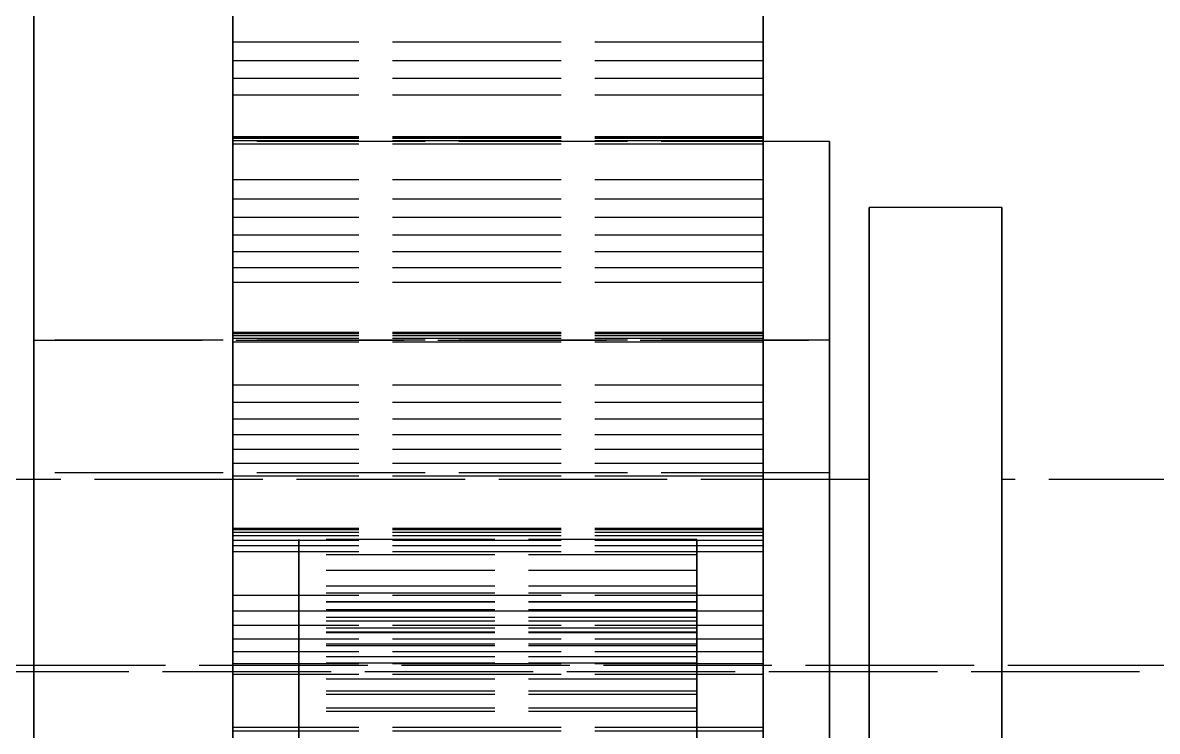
# Model space of a CAD drawing. Header units: millimetres. Extents: x -13 to 272, y -50 to 160.
# Drawn here: x 96.79 to 105.35, y 18.45 to 23.79 of the extents above; entities that cross this region are included whole.
import ezdxf

# ---------------------------------------------------------------- set-up
doc = ezdxf.new("R2010")
doc.units = ezdxf.units.MM
doc.linetypes.add('DASHED', pattern=[1.524, 1.27, -0.254])
doc.layers.add('HIDDEN', color=8, linetype='DASHED')
doc.layers.add('VISIBLE', color=7, linetype='CONTINUOUS')

msp = doc.modelspace()

# ---------------------------------------------------------------- linework, layer by layer
at = {"layer": 'HIDDEN'}
for points in [[(96.875, 24.395), (96.875, 23.6331), (96.875, 22.87119), (96.875, 22.10929), (96.875, 21.34738), (96.875, 20.58548), (96.875, 19.82357), (96.875, 19.06167), (96.875, 18.29976), (96.875, 17.53786), (96.875, 16.77595), (96.875, 16.01405), (96.875, 15.25214), (96.875, 14.49024), (96.875, 13.72833), (96.875, 12.96643), (96.875, 12.20452), (96.875, 11.44262), (96.875, 10.68071), (96.875, 9.91881), (96.875, 9.1569), (96.875, 8.395)], [(98.375, 24.42675), (98.375, 23.72833), (98.375, 23.02992), (98.375, 22.33151), (98.375, 21.6331), (98.375, 20.93468), (98.375, 20.23627), (98.375, 19.53786), (98.375, 18.83944), (98.375, 18.14103), (98.375, 17.44262), (98.375, 16.74421), (98.375, 16.04579), (98.375, 15.34738), (98.375, 14.64897), (98.375, 13.95056), (98.375, 13.25214), (98.375, 12.55373), (98.375, 11.85532), (98.375, 11.1569), (98.375, 10.45849), (98.375, 9.76008), (98.375, 9.06167), (98.375, 8.36325)], [(98.375, 16.395), (98.375, 16.74421), (98.375, 17.09341), (98.375, 17.44262), (98.375, 17.79183), (98.375, 18.14103), (98.375, 18.49024), (98.375, 18.83944), (98.375, 19.18865), (98.375, 19.53786), (98.375, 19.88706), (98.375, 20.23627), (98.375, 20.58548), (98.375, 20.93468), (98.375, 21.28389), (98.375, 21.6331), (98.375, 21.9823), (98.375, 22.33151), (98.375, 22.68071), (98.375, 23.02992), (98.375, 23.37913), (98.375, 23.72833), (98.375, 24.07754)], [(98.375, 18.21643), (98.375, 18.52), (98.375, 18.82357), (98.375, 19.12714), (98.375, 19.43071), (98.375, 19.73429), (98.375, 20.03786), (98.375, 20.34143), (98.375, 20.645), (98.375, 20.94857), (98.375, 21.25214), (98.375, 21.55571), (98.375, 21.85929), (98.375, 22.16286), (98.375, 22.46643), (98.375, 22.77), (98.375, 23.07357), (98.375, 23.37714), (98.375, 23.68071), (98.375, 23.98429)], [(98.375, 23.98429), (98.375, 23.37714), (98.375, 22.77), (98.375, 22.16286), (98.375, 21.55571), (98.375, 20.94857), (98.375, 20.34143), (98.375, 19.73429), (98.375, 19.12714), (98.375, 18.52), (98.375, 17.91286)], [(102.375, 18.21643), (102.375, 18.52), (102.375, 18.82357), (102.375, 19.12714), (102.375, 19.43071), (102.375, 19.73429), (102.375, 20.03786), (102.375, 20.34143), (102.375, 20.645), (102.375, 20.94857), (102.375, 21.25214), (102.375, 21.55571), (102.375, 21.85929), (102.375, 22.16286), (102.375, 22.46643), (102.375, 22.77), (102.375, 23.07357), (102.375, 23.37714), (102.375, 23.68071), (102.375, 23.98429)], [(102.375, 23.98429), (102.375, 23.37714), (102.375, 22.77), (102.375, 22.16286), (102.375, 21.55571), (102.375, 20.94857), (102.375, 20.34143), (102.375, 19.73429), (102.375, 19.12714), (102.375, 18.52), (102.375, 17.91286)], [(98.375, 23.64383), (98.375, 23.79024)], [(98.375, 23.79024), (98.375, 23.64383)], [(102.375, 23.64383), (102.375, 23.79024)], [(102.375, 23.79024), (102.375, 23.64383)], [(98.375, 23.50367), (98.375, 23.64383)], [(98.375, 23.64383), (98.375, 23.50367)], [(102.375, 23.64383), (98.375, 23.64383)], [(102.375, 23.64383), (98.375, 23.64383)], [(102.375, 23.50367), (102.375, 23.64383)], [(102.375, 23.64383), (102.375, 23.50367)], [(98.375, 23.37027), (98.375, 23.50367)], [(98.375, 23.50367), (98.375, 23.37027)], [(102.375, 23.50367), (98.375, 23.50367)], [(102.375, 23.50367), (98.375, 23.50367)], [(102.375, 23.37027), (102.375, 23.50367)], [(102.375, 23.50367), (102.375, 23.37027)], [(98.375, 23.24431), (98.375, 23.37027)], [(98.375, 23.37027), (98.375, 23.24431)], [(102.375, 23.37027), (98.375, 23.37027)], [(102.375, 23.37027), (98.375, 23.37027)], [(102.375, 23.24431), (102.375, 23.37027)], [(102.375, 23.37027), (102.375, 23.24431)], [(98.375, 22.87408), (98.375, 23.24431)], [(98.375, 23.24431), (98.375, 22.87408)], [(102.375, 23.24431), (98.375, 23.24431)], [(102.375, 23.24431), (98.375, 23.24431)], [(102.375, 22.87408), (102.375, 23.24431)], [(102.375, 23.24431), (102.375, 22.87408)], [(98.375, 22.92708), (98.375, 22.92986)], [(98.375, 22.92986), (98.375, 22.92634)], [(98.375, 22.92634), (98.375, 22.92986)], [(98.375, 22.92986), (98.375, 22.92708)], [(102.375, 22.92986), (98.375, 22.92986)], [(102.375, 22.92986), (98.375, 22.92986)], [(102.375, 22.92708), (102.375, 22.92986)], [(102.375, 22.92986), (102.375, 22.92634)], [(102.375, 22.92634), (102.375, 22.92986)], [(102.375, 22.92986), (102.375, 22.92708)], [(98.375, 22.91824), (98.375, 22.92708)], [(98.375, 22.92708), (98.375, 22.91824)], [(102.375, 22.92708), (98.375, 22.92708)], [(102.375, 22.92708), (98.375, 22.92708)], [(98.375, 22.92634), (98.375, 22.91619)], [(98.375, 22.91619), (98.375, 22.92634)], [(102.375, 22.92634), (98.375, 22.92634)], [(102.375, 22.92634), (98.375, 22.92634)], [(98.375, 22.60495), (98.375, 22.91824)], [(98.375, 22.91824), (98.375, 22.60495)], [(102.375, 22.91824), (98.375, 22.91824)], [(102.375, 22.91824), (98.375, 22.91824)], [(98.375, 22.91619), (98.375, 22.89899)], [(98.375, 22.89899), (98.375, 22.91619)], [(102.375, 22.91619), (98.375, 22.91619)], [(102.375, 22.91619), (98.375, 22.91619)], [(98.375, 22.89899), (98.375, 22.87408)], [(98.375, 22.87408), (98.375, 22.89899)], [(102.375, 22.89899), (98.375, 22.89899)], [(102.375, 22.89899), (98.375, 22.89899)], [(98.375, 18.35532), (98.375, 18.45849), (98.375, 18.56167), (98.375, 18.66484), (98.375, 18.76802), (98.375, 18.87119), (98.375, 18.97437), (98.375, 19.07754), (98.375, 19.18071), (98.375, 19.28389), (98.375, 19.38706), (98.375, 19.49024), (98.375, 19.59341), (98.375, 19.69659), (98.375, 19.79976), (98.375, 19.90294), (98.375, 20.00611), (98.375, 20.10929), (98.375, 20.21246), (98.375, 20.31563), (98.375, 20.41881), (98.375, 20.52198), (98.375, 20.62516), (98.375, 20.72833), (98.375, 20.83151), (98.375, 20.93468), (98.375, 21.03786), (98.375, 21.14103), (98.375, 21.24421), (98.375, 21.34738), (98.375, 21.45056), (98.375, 21.55373), (98.375, 21.6569), (98.375, 21.76008), (98.375, 21.86325), (98.375, 21.96643), (98.375, 22.0696), (98.375, 22.17278), (98.375, 22.27595), (98.375, 22.37913), (98.375, 22.4823), (98.375, 22.58548), (98.375, 22.68865), (98.375, 22.79183), (98.375, 22.895)], [(98.375, 22.895), (98.375, 22.68865), (98.375, 22.4823), (98.375, 22.27595), (98.375, 22.0696), (98.375, 21.86325), (98.375, 21.6569), (98.375, 21.45056), (98.375, 21.24421), (98.375, 21.03786), (98.375, 20.83151), (98.375, 20.62516), (98.375, 20.41881), (98.375, 20.21246), (98.375, 20.00611), (98.375, 19.79976), (98.375, 19.59341), (98.375, 19.38706), (98.375, 19.18071), (98.375, 18.97437), (98.375, 18.76802), (98.375, 18.56167), (98.375, 18.35532)], [(102.875, 22.895), (98.375, 22.895)], [(102.375, 22.87408), (98.375, 22.87408)], [(102.375, 22.87408), (98.375, 22.87408)], [(102.375, 22.91824), (102.375, 22.92708)], [(102.375, 22.92708), (102.375, 22.91824)], [(102.375, 22.92634), (102.375, 22.91619)], [(102.375, 22.91619), (102.375, 22.92634)], [(102.375, 22.60495), (102.375, 22.91824)], [(102.375, 22.91824), (102.375, 22.60495)], [(102.375, 22.91619), (102.375, 22.89899)], [(102.375, 22.89899), (102.375, 22.91619)], [(102.375, 22.89899), (102.375, 22.87408)], [(102.375, 22.87408), (102.375, 22.89899)], [(102.875, 18.35532), (102.875, 18.45849), (102.875, 18.56167), (102.875, 18.66484), (102.875, 18.76802), (102.875, 18.87119), (102.875, 18.97437), (102.875, 19.07754), (102.875, 19.18071), (102.875, 19.28389), (102.875, 19.38706), (102.875, 19.49024), (102.875, 19.59341), (102.875, 19.69659), (102.875, 19.79976), (102.875, 19.90294), (102.875, 20.00611), (102.875, 20.10929), (102.875, 20.21246), (102.875, 20.31563), (102.875, 20.41881), (102.875, 20.52198), (102.875, 20.62516), (102.875, 20.72833), (102.875, 20.83151), (102.875, 20.93468), (102.875, 21.03786), (102.875, 21.14103), (102.875, 21.24421), (102.875, 21.34738), (102.875, 21.45056), (102.875, 21.55373), (102.875, 21.6569), (102.875, 21.76008), (102.875, 21.86325), (102.875, 21.96643), (102.875, 22.0696), (102.875, 22.17278), (102.875, 22.27595), (102.875, 22.37913), (102.875, 22.4823), (102.875, 22.58548), (102.875, 22.68865), (102.875, 22.79183), (102.875, 22.895)], [(102.875, 22.895), (102.875, 22.68865), (102.875, 22.4823), (102.875, 22.27595), (102.875, 22.0696), (102.875, 21.86325), (102.875, 21.6569), (102.875, 21.45056), (102.875, 21.24421), (102.875, 21.03786), (102.875, 20.83151), (102.875, 20.62516), (102.875, 20.41881), (102.875, 20.21246), (102.875, 20.00611), (102.875, 19.79976), (102.875, 19.59341), (102.875, 19.38706), (102.875, 19.18071), (102.875, 18.97437), (102.875, 18.76802), (102.875, 18.56167), (102.875, 18.35532)], [(98.375, 22.45992), (98.375, 22.60495)], [(98.375, 22.60495), (98.375, 22.45992)], [(102.375, 22.60495), (98.375, 22.60495)], [(102.375, 22.60495), (98.375, 22.60495)], [(102.375, 22.45992), (102.375, 22.60495)], [(102.375, 22.60495), (102.375, 22.45992)], [(98.375, 22.32075), (98.375, 22.45992)], [(98.375, 22.45992), (98.375, 22.32075)], [(102.375, 22.45992), (98.375, 22.45992)], [(102.375, 22.45992), (98.375, 22.45992)], [(102.375, 22.32075), (102.375, 22.45992)], [(102.375, 22.45992), (102.375, 22.32075)], [(103.175, 18.395), (103.175, 18.49024), (103.175, 18.58548), (103.175, 18.68071), (103.175, 18.77595), (103.175, 18.87119), (103.175, 18.96643), (103.175, 19.06167), (103.175, 19.1569), (103.175, 19.25214), (103.175, 19.34738), (103.175, 19.44262), (103.175, 19.53786), (103.175, 19.6331), (103.175, 19.72833), (103.175, 19.82357), (103.175, 19.91881), (103.175, 20.01405), (103.175, 20.10929), (103.175, 20.20452), (103.175, 20.29976), (103.175, 20.395), (103.175, 20.49024), (103.175, 20.58548), (103.175, 20.68071), (103.175, 20.77595), (103.175, 20.87119), (103.175, 20.96643), (103.175, 21.06167), (103.175, 21.1569), (103.175, 21.25214), (103.175, 21.34738), (103.175, 21.44262), (103.175, 21.53786), (103.175, 21.6331), (103.175, 21.72833), (103.175, 21.82357), (103.175, 21.91881), (103.175, 22.01405), (103.175, 22.10929), (103.175, 22.20452), (103.175, 22.29976), (103.175, 22.395)], [(103.175, 22.395), (103.175, 22.20452), (103.175, 22.01405), (103.175, 21.82357), (103.175, 21.6331), (103.175, 21.44262), (103.175, 21.25214), (103.175, 21.06167), (103.175, 20.87119), (103.175, 20.68071), (103.175, 20.49024), (103.175, 20.29976), (103.175, 20.10929), (103.175, 19.91881), (103.175, 19.72833), (103.175, 19.53786), (103.175, 19.34738), (103.175, 19.1569), (103.175, 18.96643), (103.175, 18.77595), (103.175, 18.58548), (103.175, 18.395)], [(104.175, 22.395), (103.175, 22.395)], [(104.175, 18.395), (104.175, 18.49024), (104.175, 18.58548), (104.175, 18.68071), (104.175, 18.77595), (104.175, 18.87119), (104.175, 18.96643), (104.175, 19.06167), (104.175, 19.1569), (104.175, 19.25214), (104.175, 19.34738), (104.175, 19.44262), (104.175, 19.53786), (104.175, 19.6331), (104.175, 19.72833), (104.175, 19.82357), (104.175, 19.91881), (104.175, 20.01405), (104.175, 20.10929), (104.175, 20.20452), (104.175, 20.29976), (104.175, 20.395), (104.175, 20.49024), (104.175, 20.58548), (104.175, 20.68071), (104.175, 20.77595), (104.175, 20.87119), (104.175, 20.96643), (104.175, 21.06167), (104.175, 21.1569), (104.175, 21.25214), (104.175, 21.34738), (104.175, 21.44262), (104.175, 21.53786), (104.175, 21.6331), (104.175, 21.72833), (104.175, 21.82357), (104.175, 21.91881), (104.175, 22.01405), (104.175, 22.10929), (104.175, 22.20452), (104.175, 22.29976), (104.175, 22.395)], [(104.175, 22.395), (104.175, 22.20452), (104.175, 22.01405), (104.175, 21.82357), (104.175, 21.6331), (104.175, 21.44262), (104.175, 21.25214), (104.175, 21.06167), (104.175, 20.87119), (104.175, 20.68071), (104.175, 20.49024), (104.175, 20.29976), (104.175, 20.10929), (104.175, 19.91881), (104.175, 19.72833), (104.175, 19.53786), (104.175, 19.34738), (104.175, 19.1569), (104.175, 18.96643), (104.175, 18.77595), (104.175, 18.58548), (104.175, 18.395)], [(98.375, 22.18772), (98.375, 22.32075)], [(98.375, 22.32075), (98.375, 22.18772)], [(102.375, 22.32075), (98.375, 22.32075)], [(102.375, 22.32075), (98.375, 22.32075)], [(102.375, 22.18772), (102.375, 22.32075)], [(102.375, 22.32075), (102.375, 22.18772)], [(98.375, 22.06122), (98.375, 22.18772)], [(98.375, 22.18772), (98.375, 22.06122)], [(102.375, 22.18772), (98.375, 22.18772)], [(102.375, 22.18772), (98.375, 22.18772)], [(102.375, 22.06122), (102.375, 22.18772)], [(102.375, 22.18772), (102.375, 22.06122)], [(98.375, 21.94175), (98.375, 22.06122)], [(98.375, 22.06122), (98.375, 21.94175)], [(102.375, 22.06122), (98.375, 22.06122)], [(102.375, 22.06122), (98.375, 22.06122)], [(102.375, 21.94175), (102.375, 22.06122)], [(102.375, 22.06122), (102.375, 21.94175)], [(98.375, 21.83003), (98.375, 21.94175)], [(98.375, 21.94175), (98.375, 21.83003)], [(102.375, 21.94175), (98.375, 21.94175)], [(102.375, 21.94175), (98.375, 21.94175)], [(102.375, 21.83003), (102.375, 21.94175)], [(102.375, 21.94175), (102.375, 21.83003)], [(98.375, 21.4463), (98.375, 21.83003)], [(98.375, 21.83003), (98.375, 21.4463)], [(102.375, 21.83003), (98.375, 21.83003)], [(102.375, 21.83003), (98.375, 21.83003)], [(102.375, 21.4463), (102.375, 21.83003)], [(102.375, 21.83003), (102.375, 21.4463)], [(96.875, 18.37913), (96.875, 18.45849), (96.875, 18.53786), (96.875, 18.61722), (96.875, 18.69659), (96.875, 18.77595), (96.875, 18.85532), (96.875, 18.93468), (96.875, 19.01405), (96.875, 19.09341), (96.875, 19.17278), (96.875, 19.25214), (96.875, 19.33151), (96.875, 19.41087), (96.875, 19.49024), (96.875, 19.5696), (96.875, 19.64897), (96.875, 19.72833), (96.875, 19.8077), (96.875, 19.88706), (96.875, 19.96643), (96.875, 20.04579), (96.875, 20.12516), (96.875, 20.20452), (96.875, 20.28389), (96.875, 20.36325), (96.875, 20.44262), (96.875, 20.52198), (96.875, 20.60135), (96.875, 20.68071), (96.875, 20.76008), (96.875, 20.83944), (96.875, 20.91881), (96.875, 20.99817), (96.875, 21.07754), (96.875, 21.1569), (96.875, 21.23627), (96.875, 21.31563), (96.875, 21.395)], [(96.875, 21.395), (96.875, 21.23627), (96.875, 21.07754), (96.875, 20.91881), (96.875, 20.76008), (96.875, 20.60135), (96.875, 20.44262), (96.875, 20.28389), (96.875, 20.12516), (96.875, 19.96643), (96.875, 19.8077), (96.875, 19.64897), (96.875, 19.49024), (96.875, 19.33151), (96.875, 19.17278), (96.875, 19.01405), (96.875, 18.85532), (96.875, 18.69659), (96.875, 18.53786), (96.875, 18.37913)], [(96.875, 18.37913), (96.875, 18.45849), (96.875, 18.53786), (96.875, 18.61722), (96.875, 18.69659), (96.875, 18.77595), (96.875, 18.85532), (96.875, 18.93468), (96.875, 19.01405), (96.875, 19.09341), (96.875, 19.17278), (96.875, 19.25214), (96.875, 19.33151), (96.875, 19.41087), (96.875, 19.49024), (96.875, 19.5696), (96.875, 19.64897), (96.875, 19.72833), (96.875, 19.8077), (96.875, 19.88706), (96.875, 19.96643), (96.875, 20.04579), (96.875, 20.12516), (96.875, 20.20452), (96.875, 20.28389), (96.875, 20.36325), (96.875, 20.44262), (96.875, 20.52198), (96.875, 20.60135), (96.875, 20.68071), (96.875, 20.76008), (96.875, 20.83944), (96.875, 20.91881), (96.875, 20.99817), (96.875, 21.07754), (96.875, 21.1569), (96.875, 21.23627), (96.875, 21.31563), (96.875, 21.395)], [(96.875, 21.395), (96.875, 21.23627), (96.875, 21.07754), (96.875, 20.91881), (96.875, 20.76008), (96.875, 20.60135), (96.875, 20.44262), (96.875, 20.28389), (96.875, 20.12516), (96.875, 19.96643), (96.875, 19.8077), (96.875, 19.64897), (96.875, 19.49024), (96.875, 19.33151), (96.875, 19.17278), (96.875, 19.01405), (96.875, 18.85532), (96.875, 18.69659), (96.875, 18.53786), (96.875, 18.37913)], [(96.875, 21.395), (102.875, 21.395)], [(102.875, 21.395), (96.875, 21.395)], [(98.375, 21.4523), (98.375, 21.45327)], [(98.375, 21.45327), (98.375, 21.4463)], [(98.375, 21.4463), (98.375, 21.45327)], [(98.375, 21.45327), (98.375, 21.4523)], [(102.375, 21.45327), (98.375, 21.45327)], [(102.375, 21.45327), (98.375, 21.45327)], [(98.375, 21.44405), (98.375, 21.4523)], [(98.375, 21.4523), (98.375, 21.44405)], [(102.375, 21.4523), (98.375, 21.4523)], [(102.375, 21.4523), (98.375, 21.4523)], [(102.375, 21.4463), (98.375, 21.4463)], [(102.375, 21.4463), (98.375, 21.4463)], [(98.375, 21.42898), (98.375, 21.44405)], [(98.375, 21.44405), (98.375, 21.42898)], [(102.375, 21.44405), (98.375, 21.44405)], [(102.375, 21.44405), (98.375, 21.44405)], [(98.375, 21.40744), (98.375, 21.42898)], [(98.375, 21.42898), (98.375, 21.40744)], [(102.375, 21.42898), (98.375, 21.42898)], [(102.375, 21.42898), (98.375, 21.42898)], [(98.375, 21.37967), (98.375, 21.40744)], [(98.375, 21.40744), (98.375, 21.37967)], [(102.375, 21.40744), (98.375, 21.40744)], [(102.375, 21.40744), (98.375, 21.40744)], [(102.375, 21.4523), (102.375, 21.45327)], [(102.375, 21.45327), (102.375, 21.4463)], [(102.375, 21.4463), (102.375, 21.45327)], [(102.375, 21.45327), (102.375, 21.4523)], [(102.375, 21.44405), (102.375, 21.4523)], [(102.375, 21.4523), (102.375, 21.44405)], [(102.375, 21.42898), (102.375, 21.44405)], [(102.375, 21.44405), (102.375, 21.42898)], [(102.375, 21.40744), (102.375, 21.42898)], [(102.375, 21.42898), (102.375, 21.40744)], [(102.375, 21.37967), (102.375, 21.40744)], [(102.375, 21.40744), (102.375, 21.37967)], [(102.875, 18.37913), (102.875, 18.45849), (102.875, 18.53786), (102.875, 18.61722), (102.875, 18.69659), (102.875, 18.77595), (102.875, 18.85532), (102.875, 18.93468), (102.875, 19.01405), (102.875, 19.09341), (102.875, 19.17278), (102.875, 19.25214), (102.875, 19.33151), (102.875, 19.41087), (102.875, 19.49024), (102.875, 19.5696), (102.875, 19.64897), (102.875, 19.72833), (102.875, 19.8077), (102.875, 19.88706), (102.875, 19.96643), (102.875, 20.04579), (102.875, 20.12516), (102.875, 20.20452), (102.875, 20.28389), (102.875, 20.36325), (102.875, 20.44262), (102.875, 20.52198), (102.875, 20.60135), (102.875, 20.68071), (102.875, 20.76008), (102.875, 20.83944), (102.875, 20.91881), (102.875, 20.99817), (102.875, 21.07754), (102.875, 21.1569), (102.875, 21.23627), (102.875, 21.31563), (102.875, 21.395)], [(102.875, 21.395), (102.875, 21.23627), (102.875, 21.07754), (102.875, 20.91881), (102.875, 20.76008), (102.875, 20.60135), (102.875, 20.44262), (102.875, 20.28389), (102.875, 20.12516), (102.875, 19.96643), (102.875, 19.8077), (102.875, 19.64897), (102.875, 19.49024), (102.875, 19.33151), (102.875, 19.17278), (102.875, 19.01405), (102.875, 18.85532), (102.875, 18.69659), (102.875, 18.53786), (102.875, 18.37913)], [(102.875, 18.37913), (102.875, 18.45849), (102.875, 18.53786), (102.875, 18.61722), (102.875, 18.69659), (102.875, 18.77595), (102.875, 18.85532), (102.875, 18.93468), (102.875, 19.01405), (102.875, 19.09341), (102.875, 19.17278), (102.875, 19.25214), (102.875, 19.33151), (102.875, 19.41087), (102.875, 19.49024), (102.875, 19.5696), (102.875, 19.64897), (102.875, 19.72833), (102.875, 19.8077), (102.875, 19.88706), (102.875, 19.96643), (102.875, 20.04579), (102.875, 20.12516), (102.875, 20.20452), (102.875, 20.28389), (102.875, 20.36325), (102.875, 20.44262), (102.875, 20.52198), (102.875, 20.60135), (102.875, 20.68071), (102.875, 20.76008), (102.875, 20.83944), (102.875, 20.91881), (102.875, 20.99817), (102.875, 21.07754), (102.875, 21.1569), (102.875, 21.23627), (102.875, 21.31563), (102.875, 21.395)], [(102.875, 21.395), (102.875, 21.23627), (102.875, 21.07754), (102.875, 20.91881), (102.875, 20.76008), (102.875, 20.60135), (102.875, 20.44262), (102.875, 20.28389), (102.875, 20.12516), (102.875, 19.96643), (102.875, 19.8077), (102.875, 19.64897), (102.875, 19.49024), (102.875, 19.33151), (102.875, 19.17278), (102.875, 19.01405), (102.875, 18.85532), (102.875, 18.69659), (102.875, 18.53786), (102.875, 18.37913)], [(98.375, 21.05651), (98.375, 21.37967)], [(98.375, 21.37967), (98.375, 21.05651)], [(102.375, 21.37967), (98.375, 21.37967)], [(102.375, 21.37967), (98.375, 21.37967)], [(102.375, 21.05651), (102.375, 21.37967)], [(102.375, 21.37967), (102.375, 21.05651)], [(98.375, 20.92558), (98.375, 21.05651)], [(98.375, 21.05651), (98.375, 20.92558)], [(102.375, 21.05651), (98.375, 21.05651)], [(102.375, 21.05651), (98.375, 21.05651)], [(102.375, 20.92558), (102.375, 21.05651)], [(102.375, 21.05651), (102.375, 20.92558)], [(98.375, 20.8007), (98.375, 20.92558)], [(98.375, 20.92558), (98.375, 20.8007)], [(102.375, 20.92558), (98.375, 20.92558)], [(102.375, 20.92558), (98.375, 20.92558)], [(102.375, 20.8007), (102.375, 20.92558)], [(102.375, 20.92558), (102.375, 20.8007)], [(98.375, 20.68218), (98.375, 20.8007)], [(98.375, 20.8007), (98.375, 20.68218)], [(102.375, 20.8007), (98.375, 20.8007)], [(102.375, 20.8007), (98.375, 20.8007)], [(102.375, 20.68218), (102.375, 20.8007)], [(102.375, 20.8007), (102.375, 20.68218)], [(98.375, 20.57041), (98.375, 20.68218)], [(98.375, 20.68218), (98.375, 20.57041)], [(102.375, 20.68218), (98.375, 20.68218)], [(102.375, 20.68218), (98.375, 20.68218)], [(102.375, 20.57041), (102.375, 20.68218)], [(102.375, 20.68218), (102.375, 20.57041)], [(98.375, 20.46591), (98.375, 20.57041)], [(98.375, 20.57041), (98.375, 20.46591)], [(102.375, 20.57041), (98.375, 20.57041)], [(102.375, 20.57041), (98.375, 20.57041)], [(102.375, 20.46591), (102.375, 20.57041)], [(102.375, 20.57041), (102.375, 20.46591)], [(98.375, 20.36938), (98.375, 20.46591)], [(98.375, 20.46591), (98.375, 20.36938)], [(102.375, 20.46591), (98.375, 20.46591)], [(102.375, 20.46591), (98.375, 20.46591)], [(102.375, 20.36938), (102.375, 20.46591)], [(102.375, 20.46591), (102.375, 20.36938)], [(96.875, 18.42675), (96.875, 18.49024), (96.875, 18.55373), (96.875, 18.61722), (96.875, 18.68071), (96.875, 18.74421), (96.875, 18.8077), (96.875, 18.87119), (96.875, 18.93468), (96.875, 18.99817), (96.875, 19.06167), (96.875, 19.12516), (96.875, 19.18865), (96.875, 19.25214), (96.875, 19.31563), (96.875, 19.37913), (96.875, 19.44262), (96.875, 19.50611), (96.875, 19.5696), (96.875, 19.6331), (96.875, 19.69659), (96.875, 19.76008), (96.875, 19.82357), (96.875, 19.88706), (96.875, 19.95056), (96.875, 20.01405), (96.875, 20.07754), (96.875, 20.14103), (96.875, 20.20452), (96.875, 20.26802), (96.875, 20.33151), (96.875, 20.395)], [(96.875, 20.395), (96.875, 20.26802), (96.875, 20.14103), (96.875, 20.01405), (96.875, 19.88706), (96.875, 19.76008), (96.875, 19.6331), (96.875, 19.50611), (96.875, 19.37913), (96.875, 19.25214), (96.875, 19.12516), (96.875, 18.99817), (96.875, 18.87119), (96.875, 18.74421), (96.875, 18.61722), (96.875, 18.49024), (96.875, 18.36325)], [(102.875, 20.395), (96.875, 20.395)], [(98.375, 19.97542), (98.375, 20.36938)], [(98.375, 20.36938), (98.375, 19.97542)], [(102.375, 20.36938), (98.375, 20.36938)], [(102.375, 20.36938), (98.375, 20.36938)], [(102.375, 19.97542), (102.375, 20.36938)], [(102.375, 20.36938), (102.375, 19.97542)], [(102.875, 18.42675), (102.875, 18.49024), (102.875, 18.55373), (102.875, 18.61722), (102.875, 18.68071), (102.875, 18.74421), (102.875, 18.8077), (102.875, 18.87119), (102.875, 18.93468), (102.875, 18.99817), (102.875, 19.06167), (102.875, 19.12516), (102.875, 19.18865), (102.875, 19.25214), (102.875, 19.31563), (102.875, 19.37913), (102.875, 19.44262), (102.875, 19.50611), (102.875, 19.5696), (102.875, 19.6331), (102.875, 19.69659), (102.875, 19.76008), (102.875, 19.82357), (102.875, 19.88706), (102.875, 19.95056), (102.875, 20.01405), (102.875, 20.07754), (102.875, 20.14103), (102.875, 20.20452), (102.875, 20.26802), (102.875, 20.33151), (102.875, 20.395)], [(102.875, 20.395), (102.875, 20.26802), (102.875, 20.14103), (102.875, 20.01405), (102.875, 19.88706), (102.875, 19.76008), (102.875, 19.6331), (102.875, 19.50611), (102.875, 19.37913), (102.875, 19.25214), (102.875, 19.12516), (102.875, 18.99817), (102.875, 18.87119), (102.875, 18.74421), (102.875, 18.61722), (102.875, 18.49024), (102.875, 18.36325)], [(103.175, 20.345), (96.875, 20.345)], [(103.175, 18.40135), (103.175, 18.46405), (103.175, 18.52675), (103.175, 18.58944), (103.175, 18.65214), (103.175, 18.71484), (103.175, 18.77754), (103.175, 18.84024), (103.175, 18.90294), (103.175, 18.96563), (103.175, 19.02833), (103.175, 19.09103), (103.175, 19.15373), (103.175, 19.21643), (103.175, 19.27913), (103.175, 19.34183), (103.175, 19.40452), (103.175, 19.46722), (103.175, 19.52992), (103.175, 19.59262), (103.175, 19.65532), (103.175, 19.71802), (103.175, 19.78071), (103.175, 19.84341), (103.175, 19.90611), (103.175, 19.96881), (103.175, 20.03151), (103.175, 20.09421), (103.175, 20.1569), (103.175, 20.2196), (103.175, 20.2823), (103.175, 20.345)], [(103.175, 20.345), (103.175, 20.2196), (103.175, 20.09421), (103.175, 19.96881), (103.175, 19.84341), (103.175, 19.71802), (103.175, 19.59262), (103.175, 19.46722), (103.175, 19.34183), (103.175, 19.21643), (103.175, 19.09103), (103.175, 18.96563), (103.175, 18.84024), (103.175, 18.71484), (103.175, 18.58944), (103.175, 18.46405), (103.175, 18.33865)], [(104.175, 18.40135), (104.175, 18.46405), (104.175, 18.52675), (104.175, 18.58944), (104.175, 18.65214), (104.175, 18.71484), (104.175, 18.77754), (104.175, 18.84024), (104.175, 18.90294), (104.175, 18.96563), (104.175, 19.02833), (104.175, 19.09103), (104.175, 19.15373), (104.175, 19.21643), (104.175, 19.27913), (104.175, 19.34183), (104.175, 19.40452), (104.175, 19.46722), (104.175, 19.52992), (104.175, 19.59262), (104.175, 19.65532), (104.175, 19.71802), (104.175, 19.78071), (104.175, 19.84341), (104.175, 19.90611), (104.175, 19.96881), (104.175, 20.03151), (104.175, 20.09421), (104.175, 20.1569), (104.175, 20.2196), (104.175, 20.2823), (104.175, 20.345)], [(104.175, 20.345), (104.175, 20.2196), (104.175, 20.09421), (104.175, 19.96881), (104.175, 19.84341), (104.175, 19.71802), (104.175, 19.59262), (104.175, 19.46722), (104.175, 19.34183), (104.175, 19.21643), (104.175, 19.09103), (104.175, 18.96563), (104.175, 18.84024), (104.175, 18.71484), (104.175, 18.58944), (104.175, 18.46405), (104.175, 18.33865)], [(142.375, 20.345), (104.175, 20.345)], [(98.375, 19.96441), (98.375, 19.97542)], [(98.375, 19.97542), (98.375, 19.96441)], [(102.375, 19.97542), (98.375, 19.97542)], [(102.375, 19.97542), (98.375, 19.97542)], [(98.375, 19.94527), (98.375, 19.96441)], [(98.375, 19.96441), (98.375, 19.94527)], [(102.375, 19.96441), (98.375, 19.96441)], [(102.375, 19.96441), (98.375, 19.96441)], [(98.375, 19.91869), (98.375, 19.94527)], [(98.375, 19.94527), (98.375, 19.91869)], [(102.375, 19.94527), (98.375, 19.94527)], [(102.375, 19.94527), (98.375, 19.94527)], [(102.375, 19.96441), (102.375, 19.97542)], [(102.375, 19.97542), (102.375, 19.96441)], [(102.375, 19.94527), (102.375, 19.96441)], [(102.375, 19.96441), (102.375, 19.94527)], [(102.375, 19.91869), (102.375, 19.94527)], [(102.375, 19.94527), (102.375, 19.91869)], [(98.375, 19.88516), (98.375, 19.91869)], [(98.375, 19.91869), (98.375, 19.88516)], [(102.375, 19.91869), (98.375, 19.91869)], [(102.375, 19.91869), (98.375, 19.91869)], [(98.375, 19.84503), (98.375, 19.88516)], [(98.375, 19.88516), (98.375, 19.84503)], [(102.375, 19.88516), (98.375, 19.88516)], [(102.375, 19.88516), (98.375, 19.88516)], [(98.875, 19.7756), (98.875, 19.89273)], [(98.875, 19.89273), (98.875, 19.7756)], [(101.875, 19.89273), (98.875, 19.89273)], [(101.875, 19.89273), (98.875, 19.89273)], [(101.875, 19.7756), (101.875, 19.89273)], [(101.875, 19.89273), (101.875, 19.7756)], [(102.375, 19.88516), (102.375, 19.91869)], [(102.375, 19.91869), (102.375, 19.88516)], [(102.375, 19.84503), (102.375, 19.88516)], [(102.375, 19.88516), (102.375, 19.84503)], [(98.375, 19.79857), (98.375, 19.84503)], [(98.375, 19.84503), (98.375, 19.79857)], [(102.375, 19.84503), (98.375, 19.84503)], [(102.375, 19.84503), (98.375, 19.84503)], [(98.375, 19.46831), (98.375, 19.79857)], [(98.375, 19.79857), (98.375, 19.46831)], [(102.375, 19.79857), (98.375, 19.79857)], [(102.375, 19.79857), (98.375, 19.79857)], [(98.875, 19.65742), (98.875, 19.7756)], [(98.875, 19.7756), (98.875, 19.65742)], [(101.875, 19.7756), (98.875, 19.7756)], [(101.875, 19.7756), (98.875, 19.7756)], [(101.875, 19.65742), (101.875, 19.7756)], [(101.875, 19.7756), (101.875, 19.65742)], [(102.375, 19.79857), (102.375, 19.84503)], [(102.375, 19.84503), (102.375, 19.79857)], [(102.375, 19.46831), (102.375, 19.79857)], [(102.375, 19.79857), (102.375, 19.46831)], [(98.875, 19.53879), (98.875, 19.65742)], [(98.875, 19.65742), (98.875, 19.53879)], [(101.875, 19.65742), (98.875, 19.65742)], [(101.875, 19.65742), (98.875, 19.65742)], [(101.875, 19.53879), (101.875, 19.65742)], [(101.875, 19.65742), (101.875, 19.53879)], [(98.875, 19.42034), (98.875, 19.53879)], [(98.875, 19.53879), (98.875, 19.42034)], [(101.875, 19.53879), (98.875, 19.53879)], [(101.875, 19.53879), (98.875, 19.53879)], [(101.875, 19.42034), (101.875, 19.53879)], [(101.875, 19.53879), (101.875, 19.42034)], [(98.375, 19.35257), (98.375, 19.46831)], [(98.375, 19.46831), (98.375, 19.35257)], [(102.375, 19.46831), (98.375, 19.46831)], [(102.375, 19.46831), (98.375, 19.46831)], [(98.875, 19.36111), (98.875, 19.48714)], [(98.875, 19.48714), (98.875, 19.42273)], [(98.875, 19.42273), (98.875, 19.48714)], [(98.875, 19.48714), (98.875, 19.36111)], [(101.875, 19.48714), (98.875, 19.48714)], [(101.875, 19.48714), (98.875, 19.48714)], [(98.875, 19.42273), (98.875, 19.35198)], [(98.875, 19.35198), (98.875, 19.42273)], [(101.875, 19.42273), (98.875, 19.42273)], [(101.875, 19.42273), (98.875, 19.42273)], [(101.875, 19.36111), (101.875, 19.48714)], [(101.875, 19.48714), (101.875, 19.42273)], [(101.875, 19.42273), (101.875, 19.48714)], [(101.875, 19.48714), (101.875, 19.36111)], [(101.875, 19.42273), (101.875, 19.35198)], [(101.875, 19.35198), (101.875, 19.42273)], [(102.375, 19.35257), (102.375, 19.46831)], [(102.375, 19.46831), (102.375, 19.35257)], [(98.375, 19.24306), (98.375, 19.35257)], [(98.375, 19.35257), (98.375, 19.24306)], [(102.375, 19.35257), (98.375, 19.35257)], [(102.375, 19.35257), (98.375, 19.35257)], [(98.875, 19.30282), (98.875, 19.42034)], [(98.875, 19.42034), (98.875, 19.30282)], [(101.875, 19.42034), (98.875, 19.42034)], [(101.875, 19.42034), (98.875, 19.42034)], [(98.875, 19.22263), (98.875, 19.36111)], [(98.875, 19.36111), (98.875, 19.22263)], [(101.875, 19.36111), (98.875, 19.36111)], [(101.875, 19.36111), (98.875, 19.36111)], [(98.875, 19.35198), (98.875, 19.27514)], [(98.875, 19.27514), (98.875, 19.35198)], [(101.875, 19.35198), (98.875, 19.35198)], [(101.875, 19.35198), (98.875, 19.35198)], [(101.875, 19.30282), (101.875, 19.42034)], [(101.875, 19.42034), (101.875, 19.30282)], [(101.875, 19.22263), (101.875, 19.36111)], [(101.875, 19.36111), (101.875, 19.22263)], [(101.875, 19.35198), (101.875, 19.27514)], [(101.875, 19.27514), (101.875, 19.35198)], [(102.375, 19.24306), (102.375, 19.35257)], [(102.375, 19.35257), (102.375, 19.24306)], [(98.875, 19.18748), (98.875, 19.30282)], [(98.875, 19.30282), (98.875, 19.18748)], [(101.875, 19.30282), (98.875, 19.30282)], [(101.875, 19.30282), (98.875, 19.30282)], [(98.875, 19.27514), (98.875, 19.19232)], [(98.875, 19.19232), (98.875, 19.27514)], [(101.875, 19.27514), (98.875, 19.27514)], [(101.875, 19.27514), (98.875, 19.27514)], [(101.875, 19.18748), (101.875, 19.30282)], [(101.875, 19.30282), (101.875, 19.18748)], [(101.875, 19.27514), (101.875, 19.19232)], [(101.875, 19.19232), (101.875, 19.27514)], [(98.375, 19.14007), (98.375, 19.24306)], [(98.375, 19.24306), (98.375, 19.14007)], [(102.375, 19.24306), (98.375, 19.24306)], [(102.375, 19.24306), (98.375, 19.24306)], [(98.875, 19.08869), (98.875, 19.22263)], [(98.875, 19.22263), (98.875, 19.08869)], [(101.875, 19.22263), (98.875, 19.22263)], [(101.875, 19.22263), (98.875, 19.22263)], [(98.875, 19.19232), (98.875, 19.10331)], [(98.875, 19.10331), (98.875, 19.19232)], [(101.875, 19.19232), (98.875, 19.19232)], [(101.875, 19.19232), (98.875, 19.19232)], [(98.875, 18.74759), (98.875, 19.18748)], [(98.875, 19.18748), (98.875, 18.74759)], [(101.875, 19.18748), (98.875, 19.18748)], [(101.875, 19.18748), (98.875, 19.18748)], [(101.875, 19.08869), (101.875, 19.22263)], [(101.875, 19.22263), (101.875, 19.08869)], [(101.875, 19.19232), (101.875, 19.10331)], [(101.875, 19.10331), (101.875, 19.19232)], [(101.875, 18.74759), (101.875, 19.18748)], [(101.875, 19.18748), (101.875, 18.74759)], [(102.375, 19.14007), (102.375, 19.24306)], [(102.375, 19.24306), (102.375, 19.14007)], [(98.375, 19.04399), (98.375, 19.14007)], [(98.375, 19.14007), (98.375, 19.04399)], [(102.375, 19.14007), (98.375, 19.14007)], [(102.375, 19.14007), (98.375, 19.14007)], [(98.875, 19.10331), (98.875, 19.00652)], [(98.875, 19.00652), (98.875, 19.10331)], [(101.875, 19.10331), (98.875, 19.10331)], [(101.875, 19.10331), (98.875, 19.10331)], [(98.875, 18.96006), (98.875, 19.08869)], [(98.875, 19.08869), (98.875, 18.96006)], [(101.875, 19.08869), (98.875, 19.08869)], [(101.875, 19.08869), (98.875, 19.08869)], [(101.875, 19.10331), (101.875, 19.00652)], [(101.875, 19.00652), (101.875, 19.10331)], [(101.875, 18.96006), (101.875, 19.08869)], [(101.875, 19.08869), (101.875, 18.96006)], [(102.375, 19.04399), (102.375, 19.14007)], [(102.375, 19.14007), (102.375, 19.04399)], [(98.375, 18.95533), (98.375, 19.04399)], [(98.375, 19.04399), (98.375, 18.95533)], [(102.375, 19.04399), (98.375, 19.04399)], [(102.375, 19.04399), (98.375, 19.04399)], [(98.875, 19.00652), (98.875, 18.59514)], [(98.875, 18.59514), (98.875, 19.00652)], [(101.875, 19.00652), (98.875, 19.00652)], [(101.875, 19.00652), (98.875, 19.00652)], [(101.875, 19.00652), (101.875, 18.59514)], [(101.875, 18.59514), (101.875, 19.00652)], [(102.375, 18.95533), (102.375, 19.04399)], [(102.375, 19.04399), (102.375, 18.95533)], [(95.075, 18.945), (142.375, 18.945)], [(98.375, 18.87482), (98.375, 18.95533)], [(98.375, 18.95533), (98.375, 18.87482)], [(102.375, 18.95533), (98.375, 18.95533)], [(102.375, 18.95533), (98.375, 18.95533)], [(98.875, 18.83773), (98.875, 18.96006)], [(98.875, 18.96006), (98.875, 18.83773)], [(101.875, 18.96006), (98.875, 18.96006)], [(101.875, 18.96006), (98.875, 18.96006)], [(101.875, 18.83773), (101.875, 18.96006)], [(101.875, 18.96006), (101.875, 18.83773)], [(102.375, 18.87482), (102.375, 18.95533)], [(102.375, 18.95533), (102.375, 18.87482)], [(147.885, 18.895), (90.575, 18.895)], [(98.375, 18.47399), (98.375, 18.87482)], [(98.375, 18.87482), (98.375, 18.47399)], [(102.375, 18.87482), (98.375, 18.87482)], [(102.375, 18.87482), (98.375, 18.87482)], [(98.875, 18.72318), (98.875, 18.83773)], [(98.875, 18.83773), (98.875, 18.72318)], [(101.875, 18.83773), (98.875, 18.83773)], [(101.875, 18.83773), (98.875, 18.83773)], [(101.875, 18.72318), (101.875, 18.83773)], [(101.875, 18.83773), (101.875, 18.72318)], [(102.375, 18.47399), (102.375, 18.87482)], [(102.375, 18.87482), (102.375, 18.47399)], [(98.875, 18.59514), (98.875, 18.74759)], [(98.875, 18.74759), (98.875, 18.59514)], [(101.875, 18.74759), (98.875, 18.74759)], [(101.875, 18.74759), (98.875, 18.74759)], [(101.875, 18.59514), (101.875, 18.74759)], [(101.875, 18.74759), (101.875, 18.59514)], [(98.875, 18.6202), (98.875, 18.72318)], [(98.875, 18.72318), (98.875, 18.6202)], [(101.875, 18.72318), (98.875, 18.72318)], [(101.875, 18.72318), (98.875, 18.72318)], [(101.875, 18.6202), (101.875, 18.72318)], [(101.875, 18.72318), (101.875, 18.6202)], [(98.875, 18.26967), (98.875, 18.6202)], [(98.875, 18.6202), (98.875, 18.26967)], [(101.875, 18.6202), (98.875, 18.6202)], [(101.875, 18.6202), (98.875, 18.6202)], [(101.875, 18.59514), (98.875, 18.59514)], [(101.875, 18.59514), (98.875, 18.59514)], [(101.875, 18.26967), (101.875, 18.6202)], [(101.875, 18.6202), (101.875, 18.26967)], [(98.375, 18.44509), (98.375, 18.47399)], [(98.375, 18.47399), (98.375, 18.44509)], [(102.375, 18.47399), (98.375, 18.47399)], [(102.375, 18.47399), (98.375, 18.47399)], [(98.375, 18.40794), (98.375, 18.44509)], [(102.375, 18.44509), (98.375, 18.44509)], [(102.375, 18.44509), (102.375, 18.47399)], [(102.375, 18.47399), (102.375, 18.44509)], [(102.375, 18.40794), (102.375, 18.44509)]]:
    msp.add_lwpolyline(points, dxfattribs=at)
at = {"layer": 'VISIBLE'}
for points in [[(96.875, 16.395), (96.875, 16.77595), (96.875, 17.1569), (96.875, 17.53786), (96.875, 17.91881), (96.875, 18.29976), (96.875, 18.68071), (96.875, 19.06167), (96.875, 19.44262), (96.875, 19.82357), (96.875, 20.20452), (96.875, 20.58548), (96.875, 20.96643), (96.875, 21.34738), (96.875, 21.72833), (96.875, 22.10929), (96.875, 22.49024), (96.875, 22.87119), (96.875, 23.25214), (96.875, 23.6331), (96.875, 24.01405)], [(96.875, 20.345), (96.575, 20.345)]]:
    msp.add_lwpolyline(points, dxfattribs=at)

doc.saveas('drawing.dxf')
